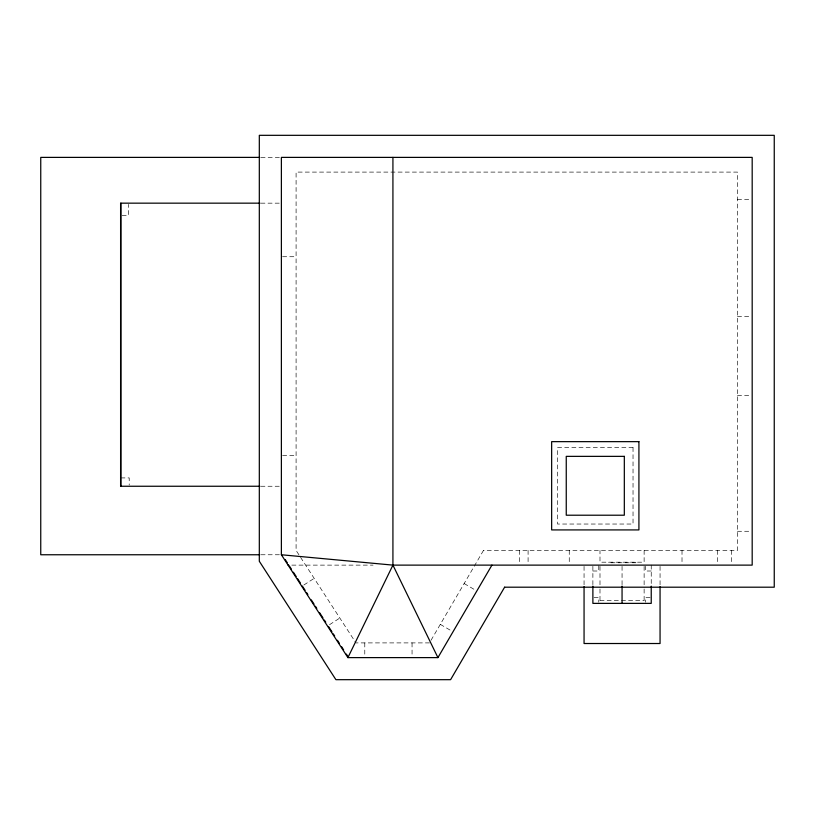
<?xml version="1.0" encoding="UTF-8"?>
<svg xmlns="http://www.w3.org/2000/svg" width="815" height="815" viewBox="0 0 815 815"><rect width="100%" height="100%" fill="white"/><g stroke="black" fill="none" stroke-linecap="round" stroke-linejoin="round"><path stroke-width="0.61" stroke-dasharray="4.08 3.06" d="M303.873 585.007L314.162 578.355M329.545 624.698L339.835 618.035M261.004 157.387L280.105 157.387M737.473 199.369L750.951 199.369M260.871 203.159L280.115 203.159M122.148 215.425L128.454 215.425L128.454 204.382M282.601 256.725L296.089 256.725M737.473 316.393L750.951 316.393M737.473 395.55L750.951 395.55M282.601 455.412L296.089 455.412M120.885 477.916L129.208 477.916L129.208 485.068M260.871 486.249L280.105 486.249M737.473 531.278L750.951 531.278M261.004 554.76L280.105 554.76M291.841 565.121L373.066 565.121M592.882 571.009L598.77 571.009L598.77 565.121M651.236 571.009L645.348 571.009L645.348 566.303M594.064 597.497L598.77 597.497L598.77 602.204M650.054 597.497L645.348 597.497L645.348 602.204M599.993 600.431L620.836 600.431M621.427 600.431L644.125 600.431M464.143 583.54L474.727 589.724M440.304 624.361L450.899 630.545M731.636 550.41L731.636 563.899M717.638 550.41L717.638 563.899M682.012 550.41L682.012 563.899M660.058 566.384L660.058 585.353M651.236 565.121L651.236 584.885M644.125 550.41L644.125 562.187L599.993 562.187L599.993 550.41M644.125 566.384L644.125 587.829M644.125 589.082L644.125 603.375M635.822 562.187L635.822 562.768L608.377 562.768L608.377 562.187M622.059 566.354L622.059 585.302M599.993 566.384L599.993 587.829M599.993 589.082L599.993 602.397M592.882 566.303L592.882 584.885M584.06 566.384L584.06 585.353M569.257 550.41L569.257 563.899M528.089 550.41L528.089 563.899M519.634 550.41L519.634 563.899M412.054 642.903L412.054 656.391M364.784 642.903L364.784 656.391M483.489 550.41L429.485 642.903L355.921 642.903L296.089 550.41L296.089 172.097L737.473 172.097L737.473 550.41L483.489 550.41M633.031 447.537L557.542 447.537L557.542 524.035L633.031 524.035L633.031 447.537"/><path stroke-width="1.22" d="M392.922 157.387L392.922 565.121L347.913 657.613L437.93 657.613L491.934 565.121M288.082 565.121L288.591 564.795M259.73 157.387L40.75 157.387L40.75 554.76L259.73 554.76M259.893 203.159L120.6 203.159L120.6 486.249L259.822 486.249M281.379 554.76L392.922 565.121L752.184 565.121L752.184 157.387L281.379 157.387L281.379 554.76L347.913 657.613L348.423 657.287L346.365 654.099M285.24 559.61L287.257 562.717M289.284 565.855L291.342 569.043M293.41 572.232L296.161 576.49M297.536 578.609L300.287 582.868M302.355 586.056L305.105 590.305M306.481 592.434L307.856 594.563M311.289 599.881L314.04 604.129M315.415 606.258L316.791 608.377M319.541 612.636L322.985 617.953M324.36 620.072L325.735 622.202M328.486 626.45L331.919 631.768M333.294 633.897L334.67 636.026M337.42 640.274L339.488 643.463M341.546 646.652L343.614 649.84M392.922 565.121L437.93 657.613M660.058 586.617L660.058 643.514L584.06 643.514L584.06 586.617M651.236 586.138L651.236 603.375L592.882 603.375L592.882 586.138M622.059 586.097L622.059 603.375M120.885 203.159L120.885 486.249M504.607 587.197L450.593 679.679L335.902 679.679L259.313 561.27L259.313 135.321L774.25 135.321L774.25 587.197L504.607 587.197M638.919 441.649L551.653 441.649L551.653 529.923L638.919 529.923L638.919 441.649M624.321 456.359L566.252 456.359L566.252 515.212L624.321 515.212L624.321 456.359"/></g></svg>
